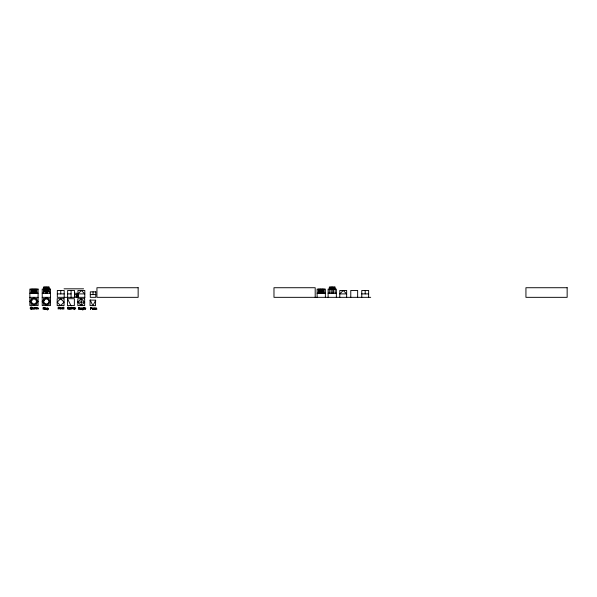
<?xml version="1.0" encoding="UTF-8"?>
<svg xmlns="http://www.w3.org/2000/svg" width="597" height="597" viewBox="0 0 597 597"><rect width="100%" height="100%" fill="white"/><g stroke="black" fill="none" stroke-linecap="round" stroke-linejoin="round"><path stroke-width="0.9" d="M67.498 298.709L67.483 305.582L74.356 305.597L74.371 298.724L67.498 298.709L70.916 305.589M45.7 308.559L45.469 309.373L45.469 307.97L46.469 308.037L46.611 309.373L46.372 308.455M47.857 309.186L47.29 309.739M80.498 308.559L80.259 309.373L80.259 307.97L81.259 308.037L81.401 309.373L81.162 308.455M95.841 308.559L95.602 309.373L95.602 307.97L96.602 308.037L96.744 309.373L96.505 308.455M33.432 308.888C33.372 305.806 33.895 309.597 32.798 308.798M37.238 308.283L36.999 309.097L36.999 307.694L38.007 307.761L38.148 309.097L37.902 308.179M95.714 300.239L92.878 305.686L90.222 300.142M83.229 309.216L82.677 309.739M68.931 308.753L68.036 308.873L68.036 308.194L68.767 308.224M71.759 307.836L71.483 307.164L71.483 309.097L71.797 308.015L72.341 307.985M84.117 308.112L83.841 307.44L83.841 309.373L84.155 308.291L84.699 308.261M92.46 308.231L92.893 308.156M69.065 307.948L68.954 307.254L67.782 307.171L67.782 309.097L69.021 308.992L69.17 308.224M93.013 309.231L92.11 309.067L92.923 308.522M34.865 308.836L34.193 308.5L35.223 308.47A1.731 1.731 0 0 0 35.208 308.201C34.969 306.776 32.91 308.574 34.566 309.149M36.357 308.836L35.686 308.5L36.715 308.47A1.731 1.731 0 0 0 36.701 308.201C36.462 306.776 34.395 308.574 36.059 309.149M77.804 302.149L81.237 298.709L84.67 302.149L81.237 305.582L77.804 302.149L84.67 302.149M33.298 309.037C32.38 310.007 32.268 306.53 32.76 308.627M74.826 307.739L75.677 308.365L74.834 309.082M71.871 307.739C73.327 307.209 72.304 310.552 72.379 308.112M84.229 308.007C85.692 307.522 84.655 310.724 84.737 308.403M47.641 309.358L46.864 308.604L47.738 308.022M83.035 309.358L82.259 308.604L83.132 308.022M70.759 308.94L70.349 308.85M92.639 309.216L93.042 308.656M64.066 288.821L83.573 288.821M43.424 291.157L49.252 291.157M29.85 293.217L38.096 293.217M42.215 293.217L50.454 293.217M74.386 293.217L76.856 293.217L76.856 297.336M317.119 293.217L325.365 293.217M328.111 293.217L336.35 293.217M57.327 293.903L64.192 293.903M67.64 293.903L71.073 293.903M361.767 293.903L368.633 293.903M74.386 294.425L78.52 294.425M90.296 294.59L95.789 294.59M76.856 295.276L78.52 295.276M74.386 296.134L76.856 296.134M76.856 296.485L78.52 296.485M29.85 297.336L38.096 297.336M42.215 297.336L50.454 297.336M84.946 297.336L57.327 297.336L57.327 290.47L64.192 290.47L64.192 297.336M370.7 297.336L273.978 297.336L273.978 287.724L315.194 287.724L315.194 297.336M59.163 307.403L58.461 307.395L58.461 308.052L59.357 307.985L59.334 307.448M70.946 308.097L70.356 307.709L70.245 308.365M92.401 308.395L93.162 308.052L93.281 309.134M70.282 308.656C69.767 309.783 72.468 308.41 70.58 308.253M47.148 309.544C46.641 310.791 49.976 308.634 47.879 308.156M82.535 309.544C82.028 310.791 85.371 308.634 83.267 308.156M31.335 308.918C29.037 307.291 33.425 307.328 31.604 308.865M91.356 307.679L90.699 307.671L90.699 308.336L91.52 308.253L91.46 307.716M68.685 307.403L68.036 307.388L68.036 307.985L68.804 307.918L68.797 307.448M59.193 308.283L58.461 308.268L58.2 309.097L58.2 307.171L59.551 307.291L59.469 308.156M70.797 308.545L70.342 308.41M59.29 308.306L59.446 308.88M31.805 309.022L31.969 308.888M36.402 308.037L35.693 308.261L36.439 308.119M34.91 308.037L34.201 308.261L34.947 308.119M74.685 308.94L74.446 309.656L74.677 307.888M59.663 308.358L59.7 308.776M85.378 309.127C84.737 307.656 86.222 307.127 85.617 309.074M368.633 297.336L368.633 290.47L361.767 290.47L361.767 297.336M365.2 290.47L365.2 293.903M357.648 297.336L357.648 290.47L350.775 290.47L350.775 297.336M346.656 297.336L346.656 290.47L339.783 290.47L339.783 297.336M336.35 297.336L336.35 289.097L328.111 289.097L328.111 297.336M335.141 293.217L335.141 287.038L329.313 287.038L329.313 293.217M334.29 287.038L334.29 289.097M333.439 289.097L333.439 293.217M333.081 287.038L333.081 289.097M332.23 287.038L332.23 293.217M331.38 287.038L331.38 289.097M331.022 289.097L331.022 293.217M330.171 287.038L330.171 289.097M325.365 297.336L325.365 289.097L317.119 289.097L317.119 297.336M324.156 289.097L324.156 293.217M323.298 289.097L323.298 293.217M322.447 289.097L322.447 293.217M322.096 289.097L322.096 293.217M321.238 289.097L321.238 293.217M320.388 289.097L320.388 293.217M320.029 289.097L320.029 293.217M319.179 289.097L319.179 293.217M318.328 289.097L318.328 293.217M93.042 291.843L93.042 294.59M84.804 297.336L84.804 290.47L77.931 290.47L77.931 297.336M81.237 298.709L81.237 305.582M74.506 297.336L74.506 290.47L67.64 290.47L67.64 297.336M71.073 290.47L71.073 297.336M60.76 290.47L60.76 293.903M49.252 293.217L49.252 287.038L43.424 287.038L43.424 293.217M48.394 287.038L48.394 291.157M47.544 289.097L47.544 293.217M47.193 287.038L47.193 291.157M46.335 287.038L46.335 293.217M45.484 287.038L45.484 291.157M45.126 289.097L45.126 293.217M44.275 287.038L44.275 291.157M36.887 289.097L36.887 293.217M36.029 289.097L36.029 293.217M35.178 289.097L35.178 293.217M34.827 289.097L34.827 293.217M33.969 289.097L33.969 293.217M33.119 289.097L33.119 293.217M32.768 289.097L32.768 293.217M31.91 289.097L31.91 293.217M31.059 289.097L31.059 293.217M30.544 308.918A1.097 1.097 0 0 1 30.716 307.179A1.097 1.097 0 0 1 32.342 307.813A1.097 1.097 0 0 1 31.29 309.209M31.298 309.149A0.918 0.918 0 0 1 30.589 308.873M47.103 308.686C48.133 310.231 47.775 306.858 47.111 308.642M74.67 308.418C75.767 309.977 75.274 306.507 74.67 308.395M82.498 308.686C83.535 310.209 83.177 306.851 82.498 308.642M61.043 308.373C60.379 310.38 59.916 306.746 61.043 308.403M62.536 308.373C61.872 310.38 61.401 306.746 62.536 308.403M73.938 308.373C73.364 310.388 72.752 306.783 73.938 308.403M59.984 308.38C61.685 310.753 61.118 305.686 59.984 308.38M61.476 308.38C63.178 310.753 62.603 305.679 61.476 308.38M72.879 308.38C74.632 310.716 73.931 305.694 72.879 308.38M90.132 300.09L90.035 305.582L95.535 305.671L95.624 300.179L90.132 300.09M91.878 308L90.699 308.559L90.445 309.373L90.445 307.448L91.565 307.492L91.878 308.03M94.319 307.97L94.042 309.074C93.147 305.806 94.057 311.507 94.445 308.283C94.819 311.507 95.774 305.821 94.856 309.067L94.319 307.97M31.059 300.254L29.85 301.463L31.059 302.664L31.059 304.373L32.768 304.373L33.969 305.582L35.178 304.373L36.887 304.373L36.887 302.664L38.096 301.463L36.887 300.254L36.887 298.545L35.178 298.545L33.969 297.336L32.768 298.545L31.059 298.545L31.059 300.254M31.91 300.604L31.059 301.463L31.91 302.313L31.91 303.522L33.119 303.522L33.969 304.373L34.827 303.522L36.029 303.522L36.029 302.313L36.887 301.463L36.029 300.604L36.029 299.403L34.827 299.403L33.969 298.545L33.119 299.403L31.91 299.403L31.91 300.604M43.424 300.254L42.215 301.463L43.424 302.664L43.424 304.373L45.126 304.373L46.335 305.582L47.544 304.373L49.252 304.373L49.252 302.664L50.454 301.463L49.252 300.254L49.252 298.545L47.544 298.545L46.335 297.336L45.126 298.545L43.424 298.545L43.424 300.254M44.275 300.604L43.424 301.463L44.275 302.313L44.275 303.522L45.484 303.522L46.335 304.373L47.193 303.522L48.394 303.522L48.394 302.313L49.252 301.463L48.394 300.604L48.394 299.403L47.193 299.403L46.335 298.545L45.484 299.403L44.275 299.403L44.275 300.604M44.305 307.448L43.365 308.388C43.178 305.291 43.036 311.179 43.365 308.701L43.678 308.41L44.685 309.373L43.865 308.224L44.305 307.448M60.633 298.709L57.193 302.149L60.633 305.582L64.066 302.149L60.633 298.709M81.371 290.47L77.931 293.903L84.804 293.903L81.371 290.47M79.692 307.448L78.759 308.388C78.565 305.291 78.431 311.179 78.759 308.701L79.065 308.41L80.08 309.373L79.259 308.224L79.692 307.448M343.223 290.47L339.783 293.903L346.656 293.903L343.223 290.47M63.886 307.694L63.282 308.291C63.349 304.776 62.633 309.955 63.916 309.097L63.886 307.694M138.146 287.724L96.938 287.724L96.938 297.336L138.146 297.336L138.146 287.724M567.15 287.724L525.935 287.724L525.935 297.336L567.15 297.336L567.15 287.724M38.096 289.097L29.85 289.097L29.85 305.582L38.096 305.582L38.096 289.097M50.454 289.097L42.215 289.097L42.215 305.582L50.454 305.582L50.454 289.097M95.789 291.843L90.296 291.843L90.296 297.336L95.789 297.336L95.789 291.843M64.066 298.709L57.193 298.709L57.193 305.582L64.066 305.582L64.066 298.709M84.67 298.709L77.804 298.709L77.804 305.582L84.67 305.582L84.67 298.709M69.782 307.701L69.543 309.097L69.782 307.701M45.111 307.977L44.872 309.373L45.111 307.977M81.99 307.977L81.752 309.373L81.99 307.977"/></g></svg>
